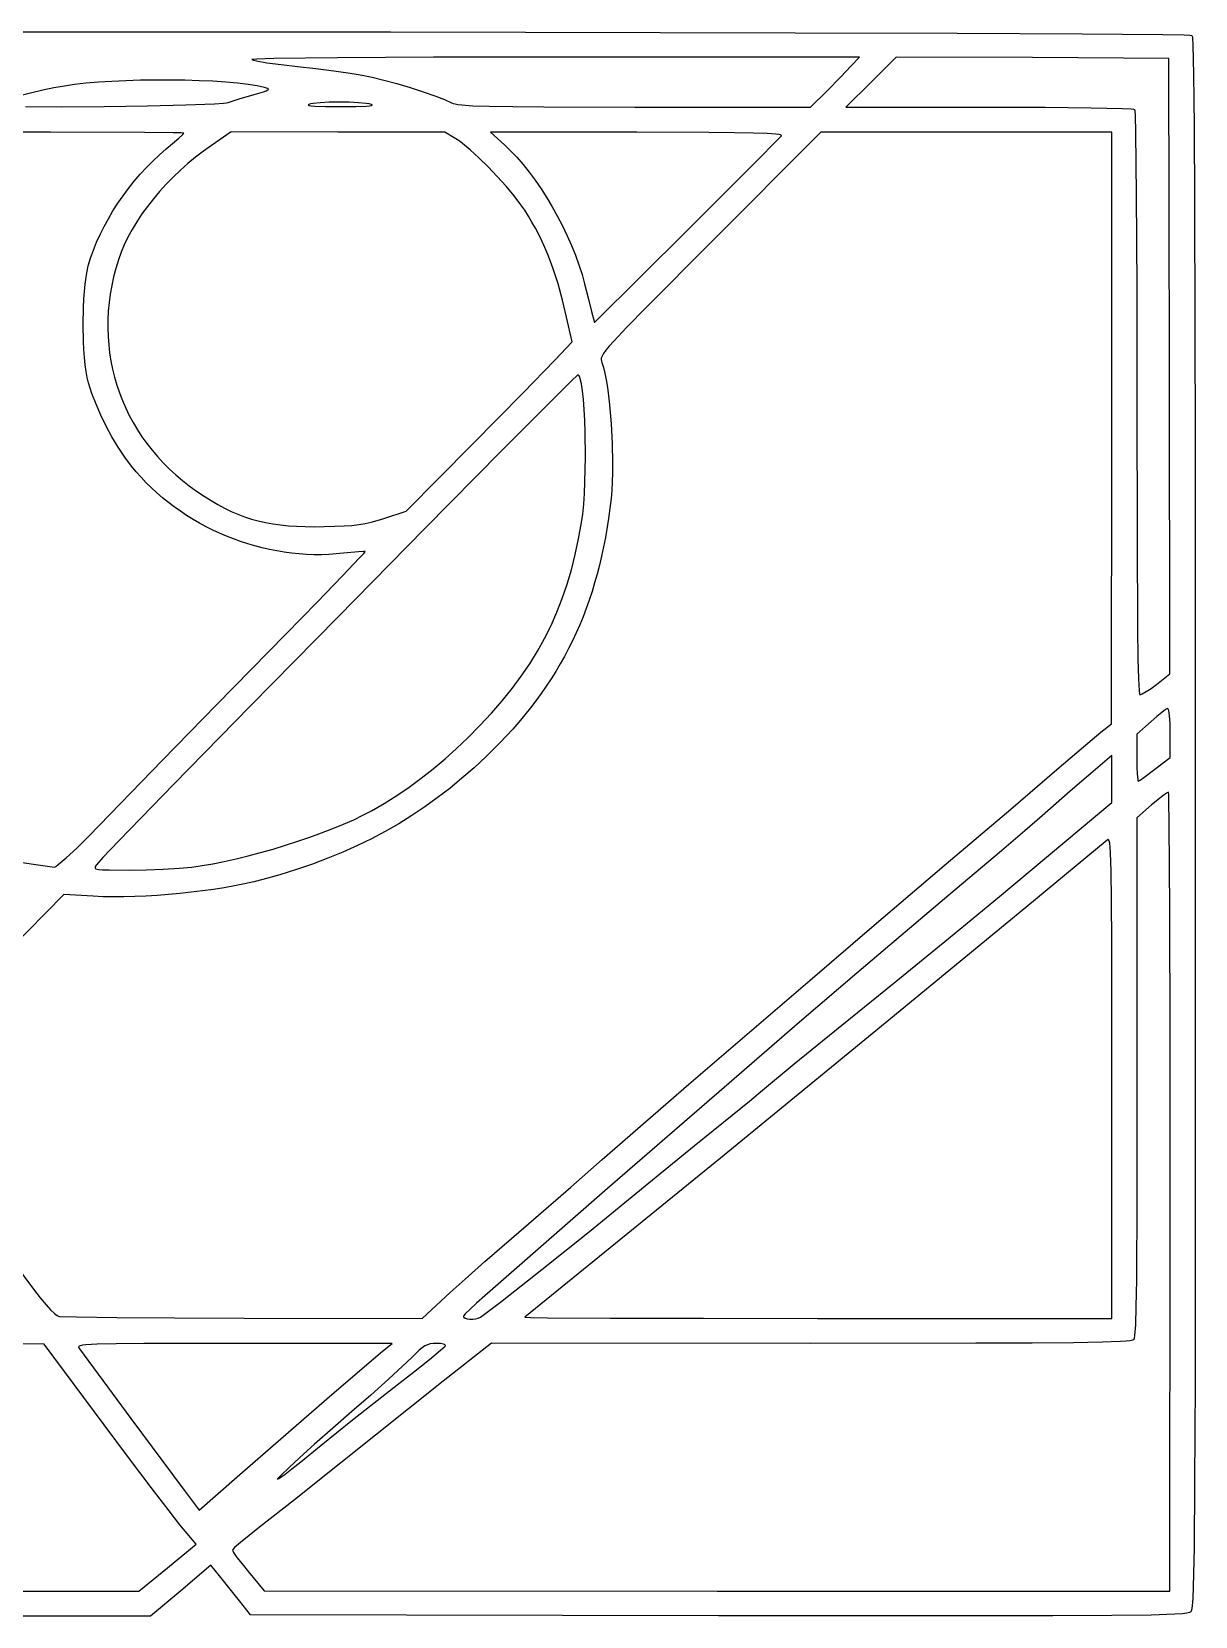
# Model space of a CAD drawing. Extents: x 0 to 2214, y -1363 to 396.
# Drawn here: x 1286 to 2214, y -1363 to -101 of the extents above; entities that cross this region are included whole.
import ezdxf

# ---------------------------------------------------------------- set-up
doc = ezdxf.new("R2010")
doc.units = 0

msp = doc.modelspace()

# ---------------------------------------------------------------- linework, layer by layer
at = {"layer": 'Layer 1'}
for p, q in [((1203.022815, -100.569508), (1572.478945, -100.787011)), ((1572.478945, -100.787011), (1894.985424, -101.352866)), ((1894.985424, -101.352866), (2023.9413, -101.764801)), ((2023.9413, -101.764801), (2123.530268, -102.261874)), ((2123.530268, -102.261874), (2187.875831, -102.843436)), ((2187.875831, -102.843436), (2204.995929, -103.165697)), ((2204.995929, -103.165697), (2209.471437, -103.334662)), ((2209.471437, -103.334662), (2211.10149, -103.508836)), ((2211.10149, -103.508836), (2211.284785, -104.113515)), ((2211.284785, -104.113515), (2211.460402, -105.577659)), ((2211.460402, -105.577659), (2211.789094, -111.231058)), ((2211.789094, -111.231058), (2212.359714, -134.465321)), ((1461.877003, -122.705737), (1461.73118, -122.809052)), ((1461.73118, -122.809052), (1463.067396, -123.28392)), ((1462.637967, -122.603844), (1461.877003, -122.705737)), ((1465.94943, -122.404809), (1462.637967, -122.603844)), ((1463.067396, -123.28392), (1465.641041, -123.862774)), ((1465.641041, -123.862774), (1473.876701, -125.249249)), ((1479.339242, -122.029162), (1465.94943, -122.404809)), ((1473.876701, -125.249249), (1485.190325, -126.802102)), ((1530.05643, -121.394851), (1479.339242, -122.029162)), ((1606.728493, -120.96851), (1530.05643, -121.394851)), ((1702.20118, -120.812532), (1606.728493, -120.96851)), ((1946.22118, -120.812532), (1702.20118, -120.812532)), ((1939.5661, -127.689452), (1946.22118, -120.812532)), ((1975.281756, -120.81158), (1955.316556, -140.77678)), ((2083.981756, -121.255252), (1975.281756, -120.81158)), ((2192.681756, -121.92076), (2083.981756, -121.255252)), ((2193.125428, -367.04976), (2192.681756, -121.92076)), ((1485.190325, -126.802102), (1498.33408, -128.354952)), ((1498.33408, -128.354952), (1512.739557, -130.022187)), ((1512.739557, -130.022187), (1527.228218, -131.876598)), ((1527.228218, -131.876598), (1540.13631, -133.689417)), ((1540.13631, -133.689417), (1549.80008, -135.231872)), ((1549.80008, -135.231872), (1557.691294, -136.821551)), ((1557.691294, -136.821551), (1567.134496, -139.131333)), ((1920.2664, -147.654652), (1931.247294, -136.424221)), ((1931.247294, -136.424221), (1939.5661, -127.689452)), ((2212.359714, -134.465321), (2212.82115, -175.559109)), ((1286.538613, -149.268646), (1278.022617, -151.398187)), ((1295.38476, -147.235291), (1286.538613, -149.268646)), ((1304.152913, -145.404707), (1295.38476, -147.235291)), ((1312.43493, -143.883482), (1304.152913, -145.404707)), ((1320.470261, -142.682231), (1312.43493, -143.883482)), ((1329.570128, -141.656455), (1320.470261, -142.682231)), ((1339.561657, -140.804856), (1329.570128, -141.656455)), ((1350.271974, -140.126133), (1339.561657, -140.804856)), ((1361.528204, -139.618986), (1350.271974, -140.126133)), ((1373.157473, -139.282116), (1361.528204, -139.618986)), ((1384.986906, -139.114222), (1373.157473, -139.282116)), ((1396.84363, -139.114006), (1384.986906, -139.114222)), ((1408.554769, -139.280166), (1396.84363, -139.114006)), ((1419.94745, -139.611404), (1408.554769, -139.280166)), ((1430.848797, -140.106419), (1419.94745, -139.611404)), ((1441.085936, -140.763912), (1430.848797, -140.106419)), ((1450.485994, -141.582582), (1441.085936, -140.763912)), ((1458.876095, -142.561131), (1450.485994, -141.582582)), ((1451.803291, -154.087934), (1463.727, -150.538562)), ((1466.083365, -143.698257), (1458.876095, -142.561131)), ((1463.727, -150.538562), (1471.186241, -148.361795)), ((1471.93493, -144.992662), (1466.083365, -143.698257)), ((1471.186241, -148.361795), (1473.382072, -147.574971)), ((1473.638563, -145.467531), (1471.93493, -144.992662)), ((1473.382072, -147.574971), (1474.652429, -146.933727)), ((1474.707885, -145.921601), (1473.638563, -145.467531)), ((1474.652429, -146.933727), (1475.070103, -146.396469)), ((1474.981931, -146.153836), (1474.707885, -145.921601)), ((1475.070103, -146.396469), (1474.981931, -146.153836)), ((1567.134496, -139.131333), (1577.49797, -141.966243)), ((1577.49797, -141.966243), (1588.150005, -145.131309)), ((1588.150005, -145.131309), (1598.458887, -148.431559)), ((1598.458887, -148.431559), (1607.792902, -151.672017)), ((1907.17848, -160.743052), (1920.26678, -147.654752)), ((1920.26678, -147.654752), (1920.2664, -147.654652)), ((1955.316556, -140.77678), (1935.351356, -160.74198)), ((1281.468006, -160.184948), (1310.366505, -160.310164)), ((1310.366505, -160.310164), (1344.157509, -160.105226)), ((1344.157509, -160.105226), (1378.57239, -159.619526)), ((1378.57239, -159.619526), (1409.342522, -158.902459)), ((1409.342522, -158.902459), (1432.199278, -158.003417)), ((1432.199278, -158.003417), (1439.326193, -157.50109)), ((1439.326193, -157.50109), (1441.580845, -157.239427)), ((1441.580845, -157.239427), (1442.87403, -156.971792)), ((1442.87403, -156.971792), (1442.8744, -156.971802)), ((1442.8744, -156.971802), (1451.803291, -154.087934)), ((1506.850391, -158.72737), (1506.774894, -158.919364)), ((1506.774894, -158.919364), (1507.449934, -159.269883)), ((1507.2073, -158.524652), (1506.850391, -158.72737)), ((1508.59892, -158.095711), (1507.2073, -158.524652)), ((1507.449934, -159.269883), (1509.196025, -159.573608)), ((1510.634926, -157.723961), (1508.59892, -158.095711)), ((1509.196025, -159.573608), (1511.976771, -159.827939)), ((1516.285246, -157.152039), (1510.634926, -157.723961)), ((1511.976771, -159.827939), (1520.496648, -160.178025)), ((1523.448556, -156.808886), (1516.285246, -157.152039)), ((1520.496648, -160.178025), (1532.7184, -160.299342)), ((1531.415155, -156.694502), (1523.448556, -156.808886)), ((1539.475341, -156.808886), (1531.415155, -156.694502)), ((1532.7184, -160.299342), (1544.673302, -160.178025)), ((1546.919412, -157.152039), (1539.475341, -156.808886)), ((1544.673302, -160.178025), (1552.988687, -159.82794)), ((1553.037666, -157.723961), (1546.919412, -157.152039)), ((1552.988687, -159.82794), (1555.658085, -159.573609)), ((1555.377829, -158.095711), (1553.037666, -157.723961)), ((1557.1204, -158.524652), (1555.377829, -158.095711)), ((1555.658085, -159.573609), (1557.26943, -159.269883)), ((1557.773332, -158.919365), (1557.1204, -158.524652)), ((1557.1204, -158.524652), (1557.1204, -158.524652)), ((1557.26943, -159.269883), (1557.662898, -159.100311)), ((1557.662898, -159.100311), (1557.773332, -158.919365)), ((1607.792902, -151.672017), (1615.520337, -154.657713)), ((1615.520337, -154.657713), (1621.00948, -157.193672)), ((1621.00948, -157.193672), (1622.178452, -157.706343)), ((1622.178452, -157.706343), (1623.851754, -158.165072)), ((1623.851754, -158.165072), (1626.148969, -158.573107)), ((1626.148969, -158.573107), (1629.189682, -158.933699)), ((1629.189682, -158.933699), (1637.979934, -159.525551)), ((1637.979934, -159.525551), (1651.179179, -159.966623)), ((1651.179179, -159.966623), (1669.744087, -160.282913)), ((1669.744087, -160.282913), (1694.631326, -160.500417)), ((1694.631326, -160.500417), (1767.19948, -160.743052)), ((1767.19948, -160.743052), (1907.17848, -160.743052)), ((1935.351356, -160.74198), (2049.375356, -160.74198)), ((2049.375356, -160.74198), (2094.207001, -160.76971)), ((2094.207001, -160.76971), (2130.844568, -161.130193)), ((2130.844568, -161.130193), (2155.752529, -161.740243)), ((2155.752529, -161.740243), (2162.703055, -162.112858)), ((2162.703055, -162.112858), (2164.609105, -162.311515)), ((2164.609105, -162.311515), (2165.395356, -162.51667)), ((2165.395356, -162.51667), (2165.598074, -163.872817)), ((2165.598074, -163.872817), (2165.790068, -167.459458)), ((2165.790068, -167.459458), (2166.140587, -180.929074)), ((2212.82115, -175.559109), (2213.1812, -236.859906)), ((1301.345144, -180.707342), (1195.751144, -180.485506)), ((1376.18668, -180.873719), (1301.345144, -180.707342)), ((1399.080798, -181.08169), (1376.18668, -180.873719)), ((1393.628444, -194.01755), (1403.777431, -185.282757)), ((1405.358489, -181.216872), (1399.080798, -181.08169)), ((1403.777431, -185.282757), (1406.73063, -182.506328)), ((1407.604144, -181.37285), (1405.358489, -181.216872)), ((1406.73063, -182.506328), (1407.458542, -181.706924)), ((1407.458542, -181.706924), (1407.604144, -181.37285)), ((1445.31604, -180.486194), (1429.78754, -191.134294)), ((1530.50104, -180.70803), (1445.31604, -180.486194)), ((1615.68604, -180.70803), (1530.50104, -180.70803)), ((1624.55948, -186.03209), (1615.68604, -180.70803)), ((1626.975151, -187.594915), (1624.55948, -186.03209)), ((1629.701151, -189.591878), (1626.975151, -187.594915)), ((1768.7554, -180.70797), (1652.0694, -180.70797)), ((1652.0694, -180.70797), (1663.1612, -190.69059)), ((1826.145134, -180.846618), (1768.7554, -180.70797)), ((1846.382058, -181.035525), (1826.145134, -180.846618)), ((1915.387616, -180.70715), (1826.875016, -269.21975)), ((1861.677058, -181.31802), (1846.382058, -181.035525)), ((1860.983487, -206.856752), (1883.888, -183.59169)), ((1872.552663, -181.7045), (1861.677058, -181.31802)), ((1879.531402, -182.205365), (1872.552663, -181.7045)), ((1881.722738, -182.50194), (1879.531402, -182.205365)), ((1883.135805, -182.831012), (1881.722738, -182.50194)), ((1883.83592, -183.193878), (1883.135805, -182.831012)), ((1883.939032, -183.388391), (1883.83592, -183.193878)), ((1883.888, -183.59169), (1883.8884, -183.59184)), ((1883.8884, -183.59184), (1883.939032, -183.388391)), ((2031.185616, -180.70715), (1915.387616, -180.70715)), ((2147.205616, -180.70715), (2031.185616, -180.70715)), ((2147.205616, -416.51915), (2147.205616, -180.70715)), ((2166.140587, -180.929074), (2166.698643, -230.287612)), ((1382.988985, -203.607615), (1388.241774, -198.685525)), ((1388.241774, -198.685525), (1393.628444, -194.01755)), ((1417.013326, -200.511194), (1410.87075, -205.580817)), ((1423.32553, -195.687237), (1417.013326, -200.511194)), ((1429.78754, -191.134294), (1423.32553, -195.687237)), ((1635.911263, -194.711442), (1629.701151, -189.591878)), ((1642.844068, -201.037233), (1635.911263, -194.711442)), ((1650.153817, -208.215702), (1642.844068, -201.037233)), ((1663.1612, -190.69059), (1668.119367, -195.414037)), ((1668.119367, -195.414037), (1673.076232, -200.65156)), ((1673.076232, -200.65156), (1678.0045, -206.355717)), ((1368.176882, -219.684104), (1372.942241, -214.128352)), ((1372.942241, -214.128352), (1377.884375, -208.762373)), ((1377.884375, -208.762373), (1382.988985, -203.607615)), ((1404.917624, -210.870761), (1399.173771, -216.355679)), ((1410.87075, -205.580817), (1404.917624, -210.870761)), ((1657.494762, -215.893302), (1650.153817, -208.215702)), ((1678.0045, -206.355717), (1682.876875, -212.479063)), ((1682.876875, -212.479063), (1687.666061, -218.974156)), ((1837.219302, -230.666007), (1860.983487, -206.856752)), ((1359.233682, -231.279144), (1363.602597, -225.408184)), ((1363.602597, -225.408184), (1368.176882, -219.684104)), ((1393.659012, -222.010223), (1388.39317, -227.809048)), ((1399.173771, -216.355679), (1393.659012, -222.010223)), ((1664.521153, -223.716482), (1657.494762, -215.893302)), ((1670.887242, -231.331694), (1664.521153, -223.716482)), ((1687.666061, -218.974156), (1692.344762, -225.793552)), ((1692.344762, -225.793552), (1696.885682, -232.889807)), ((1351.169159, -243.375917), (1355.084436, -237.275537)), ((1355.084436, -237.275537), (1359.233682, -231.279144)), ((1378.687521, -239.738152), (1374.287358, -245.817738)), ((1383.396065, -233.726806), (1378.687521, -239.738152)), ((1388.39317, -227.809048), (1383.396065, -233.726806)), ((1676.24728, -238.38539), (1670.887242, -231.331694)), ((1679.309927, -242.891641), (1676.24728, -238.38539)), ((1696.885682, -232.889807), (1701.261525, -240.215477)), ((1808.4638, -259.23779), (1837.219302, -230.666007)), ((2166.698643, -230.287612), (2167.048729, -304.26993)), ((2213.1812, -236.859906), (2213.628338, -429.472456)), ((1344.097697, -255.802848), (1347.502146, -249.558836)), ((1347.502146, -249.558836), (1351.169159, -243.375917)), ((1370.2154, -251.940218), (1366.491468, -258.080246)), ((1374.287358, -245.817738), (1370.2154, -251.940218)), ((1682.259815, -247.513577), (1679.309927, -242.891641)), ((1685.098568, -252.257698), (1682.259815, -247.513577)), ((1687.827811, -257.130501), (1685.098568, -252.257698)), ((1701.261525, -240.215477), (1705.444996, -247.72312)), ((1705.444996, -247.72312), (1709.408798, -255.365292)), ((1338.133684, -268.38836), (1340.970111, -262.086505)), ((1340.970111, -262.086505), (1344.097697, -255.802848)), ((1363.135384, -264.212473), (1360.16697, -270.311555)), ((1366.491468, -258.080246), (1363.135384, -264.212473)), ((1690.449169, -262.138487), (1687.827811, -257.130501)), ((1692.964267, -267.288153), (1690.449169, -262.138487)), ((1709.408798, -255.365292), (1713.125635, -263.094549)), ((1713.125635, -263.094549), (1716.568212, -270.863448)), ((1735.0361, -332.22179), (1808.4638, -259.23779)), ((1333.391502, -280.96088), (1335.602715, -274.686968)), ((1335.602715, -274.686968), (1338.133684, -268.38836)), ((1357.606048, -276.352144), (1355.47244, -282.308894)), ((1360.16697, -270.311555), (1357.606048, -276.352144)), ((1695.374729, -272.586001), (1692.964267, -267.288153)), ((1697.68218, -278.038527), (1695.374729, -272.586001)), ((1716.568212, -270.863448), (1719.709233, -278.624545)), ((1826.875016, -269.21975), (1776.303355, -319.961248)), ((1330.539532, -291.374069), (1331.514344, -287.18865)), ((1331.514344, -287.18865), (1333.391502, -280.96088)), ((1353.414474, -289.152727), (1351.648155, -295.995665)), ((1355.47244, -282.308894), (1353.414474, -289.152727)), ((1699.888245, -283.652233), (1697.68218, -278.038527)), ((1701.99455, -289.433616), (1699.888245, -283.652233)), ((1705.914374, -301.52541), (1701.99455, -289.433616)), ((1719.709233, -278.624545), (1722.521402, -286.330396)), ((1722.521402, -286.330396), (1724.977423, -293.933559)), ((1328.398239, -307.486637), (1328.981155, -301.61665)), ((1328.981155, -301.61665), (1329.695028, -296.214598)), ((1329.695028, -296.214598), (1330.539532, -291.374069)), ((1350.17137, -302.831615), (1348.982008, -309.654484)), ((1351.648155, -295.995665), (1350.17137, -302.831615)), ((1709.454651, -314.365904), (1705.914374, -301.52541)), ((1724.977423, -293.933559), (1727.05, -301.38659)), ((1727.05, -301.38659), (1730.072516, -313.559822)), ((1327.626579, -320.25607), (1327.946605, -313.730973)), ((1327.946605, -313.730973), (1328.398239, -307.486637)), ((1348.982008, -309.654484), (1348.077957, -316.45818)), ((1712.62838, -328.00709), (1709.454651, -314.365904)), ((1730.072516, -313.559822), (1732.5959, -323.57019)), ((2167.048729, -304.26993), (2167.170046, -396.55367)), ((1327.382645, -333.7742), (1327.626579, -320.25607)), ((1347.457104, -323.236609), (1347.117337, -329.98368)), ((1348.077957, -316.45818), (1347.457104, -323.236609)), ((1717.0651, -347.75049), (1712.62838, -328.00709)), ((1732.5959, -323.57019), (1735.0361, -332.22179)), ((1776.303355, -319.961248), (1760.685576, -335.935606)), ((1327.669039, -347.29233), (1327.382645, -333.7742)), ((1347.117337, -329.98368), (1347.056543, -336.6933)), ((1347.056543, -336.6933), (1347.272611, -343.359376)), ((1760.685576, -335.935606), (1750.230679, -347.056437)), ((1328.011921, -353.817427), (1327.669039, -347.29233)), ((1347.272611, -343.359376), (1347.763429, -349.975815)), ((1347.763429, -349.975815), (1348.526884, -356.536525)), ((1703.3113, -362.39169), (1717.0651, -347.75049)), ((1746.638728, -351.127423), (1743.976798, -354.381796)), ((1750.230679, -347.056437), (1746.638728, -351.127423)), ((1328.48836, -360.061762), (1328.011921, -353.817427)), ((1329.09868, -365.93175), (1328.48836, -360.061762)), ((1329.843207, -371.333802), (1329.09868, -365.93175)), ((1348.526884, -356.536525), (1349.560864, -363.035414)), ((1349.560864, -363.035414), (1350.863257, -369.466387)), ((1678.16065, -388.20784), (1703.3113, -362.39169)), ((1740.368807, -360.567809), (1740.224631, -361.8783)), ((1740.224631, -361.8783), (1740.409312, -363.033462)), ((1740.962071, -358.969733), (1740.368807, -360.567809)), ((1740.409312, -363.033462), (1740.802616, -364.16555)), ((1740.802616, -364.16555), (1742.054668, -367.989077)), ((1742.124657, -356.951814), (1740.962071, -358.969733)), ((1743.976798, -354.381796), (1742.124657, -356.951814)), ((1330.722265, -376.174331), (1329.843207, -371.333802)), ((1331.73618, -380.35975), (1330.722265, -376.174331)), ((1350.863257, -369.466387), (1352.43195, -375.823353)), ((1352.43195, -375.823353), (1354.264832, -382.10022)), ((1721.50178, -374.14903), (1716.563056, -378.770112)), ((1722.072922, -374.140637), (1721.50178, -374.14903)), ((1722.621195, -374.63828), (1722.072922, -374.140637)), ((1723.145827, -375.615069), (1722.621195, -374.63828)), ((1723.646048, -377.044116), (1723.145827, -375.615069)), ((1724.570165, -381.151417), (1723.646048, -377.044116)), ((1742.054668, -367.989077), (1743.228081, -372.656836)), ((1743.228081, -372.656836), (1744.317004, -378.071993)), ((1744.317004, -378.071993), (1745.31559, -384.137709)), ((2193.5691, -612.17876), (2193.125428, -367.04976)), ((1334.396043, -388.705483), (1331.73618, -380.35975)), ((1337.666822, -397.337166), (1334.396043, -388.705483)), ((1354.264832, -382.10022), (1356.35979, -388.290894)), ((1356.35979, -388.290894), (1358.714712, -394.389283)), ((1637.2042, -429.82979), (1678.16065, -388.20784)), ((1704.04735, -391.152429), (1660.604299, -434.807374)), ((1716.563056, -378.770112), (1704.04735, -391.152429)), ((1725.387372, -386.745064), (1724.570165, -381.151417)), ((1726.091495, -393.609937), (1725.387372, -386.745064)), ((1745.31559, -384.137709), (1746.217989, -390.75715)), ((1746.217989, -390.75715), (1747.018351, -397.833478)), ((1341.473127, -406.104021), (1337.666822, -397.337166)), ((1358.714712, -394.389283), (1361.327486, -400.389294)), ((1361.327486, -400.389294), (1364.196, -406.284834)), ((1726.67636, -401.530915), (1726.091495, -393.609937)), ((1727.135792, -410.292878), (1726.67636, -401.530915)), ((1747.018351, -397.833478), (1748.289572, -412.96945)), ((2167.170046, -396.55367), (2167.301761, -504.064279)), ((1345.739568, -414.855275), (1341.473127, -406.104021)), ((1350.390753, -423.44015), (1345.739568, -414.855275)), ((1364.196, -406.284834), (1367.318141, -412.069812)), ((1367.318141, -412.069812), (1370.691798, -417.738134)), ((1727.463618, -419.680705), (1727.135792, -410.292878)), ((1748.289572, -412.96945), (1749.082461, -428.770935)), ((2146.98378, -652.10915), (2147.205616, -416.51915)), ((1355.351294, -431.707872), (1350.390753, -423.44015)), ((1370.691798, -417.738134), (1374.314857, -423.283707)), ((1374.314857, -423.283707), (1378.185208, -428.700439)), ((1378.185208, -428.700439), (1382.300737, -433.982238)), ((1727.699752, -439.473473), (1727.463618, -419.680705)), ((1749.082461, -428.770935), (1749.350224, -444.463241)), ((1360.5458, -439.507664), (1355.351294, -431.707872)), ((1365.89888, -446.68875), (1360.5458, -439.507664)), ((1382.300737, -433.982238), (1386.659333, -439.12301)), ((1386.659333, -439.12301), (1391.258883, -444.116663)), ((1584.8509, -482.62679), (1637.2042, -429.82979)), ((1660.604299, -434.807374), (1599.811251, -496.327071)), ((1727.595712, -449.448174), (1727.699752, -439.473473)), ((2213.628338, -429.472456), (2213.76352, -731.082836)), ((1369.660867, -451.222107), (1365.89888, -446.68875)), ((1373.580659, -455.628164), (1369.660867, -451.222107)), ((1391.258883, -444.116663), (1396.097275, -448.957105)), ((1396.097275, -448.957105), (1401.172397, -453.638242)), ((1401.172397, -453.638242), (1406.482136, -458.153982)), ((1727.335369, -459.188258), (1727.595712, -449.448174)), ((1749.272561, -452.02636), (1749.04607, -459.271676)), ((1749.350224, -444.463241), (1749.272561, -452.02636)), ((1377.652286, -459.9044), (1373.580659, -455.628164)), ((1381.869777, -464.048298), (1377.652286, -459.9044)), ((1386.22716, -468.057339), (1381.869777, -464.048298)), ((1406.482136, -458.153982), (1412.024382, -462.498232)), ((1412.024382, -462.498232), (1417.79702, -466.664901)), ((1417.79702, -466.664901), (1423.79794, -470.647894)), ((1726.912549, -468.478606), (1727.335369, -459.188258)), ((1748.664901, -466.102352), (1748.123206, -472.42155)), ((1749.04607, -459.271676), (1748.664901, -466.102352)), ((1390.718465, -471.929005), (1386.22716, -468.057339)), ((1395.33772, -475.660778), (1390.718465, -471.929005)), ((1400.078955, -479.250139), (1395.33772, -475.660778)), ((1404.936199, -482.69457), (1400.078955, -479.250139)), ((1423.79794, -470.647894), (1429.30977, -474.112126)), ((1429.30977, -474.112126), (1434.721189, -477.273502)), ((1434.721189, -477.273502), (1440.066968, -480.141119)), ((1725.554778, -484.849612), (1726.321076, -477.104098)), ((1726.321076, -477.104098), (1726.912549, -468.478606)), ((1748.123206, -472.42155), (1746.09554, -488.315755)), ((1409.90348, -485.991552), (1404.936199, -482.69457)), ((1414.974827, -489.138568), (1409.90348, -485.991552)), ((1420.144271, -492.133098), (1414.974827, -489.138568)), ((1425.405839, -494.972624), (1420.144271, -492.133098)), ((1440.066968, -480.141119), (1445.381877, -482.724077)), ((1445.381877, -482.724077), (1450.700687, -485.031473)), ((1450.700687, -485.031473), (1456.058166, -487.072407)), ((1456.058166, -487.072407), (1461.489085, -488.855977)), ((1461.489085, -488.855977), (1467.028215, -490.391281)), ((1467.028215, -490.391281), (1472.710325, -491.687419)), ((1472.710325, -491.687419), (1478.570186, -492.753489)), ((1552.091042, -492.45799), (1556.906432, -491.396471)), ((1556.906432, -491.396471), (1561.815411, -490.054191)), ((1561.815411, -490.054191), (1567.10394, -488.394754)), ((1567.10394, -488.394754), (1567.104, -488.39453)), ((1567.104, -488.39453), (1584.8509, -482.62679)), ((1722.245654, -504.575838), (1724.60748, -491.50003)), ((1724.60748, -491.50003), (1725.554778, -484.849612)), ((1746.09554, -488.315755), (1743.579466, -503.65884)), ((1430.75356, -497.654628), (1425.405839, -494.972624)), ((1436.181464, -500.176592), (1430.75356, -497.654628)), ((1441.68358, -502.535996), (1436.181464, -500.176592)), ((1447.253936, -504.730324), (1441.68358, -502.535996)), ((1452.886562, -506.757055), (1447.253936, -504.730324)), ((1478.570186, -492.753489), (1484.642568, -493.598589)), ((1484.642568, -493.598589), (1490.96224, -494.231817)), ((1490.96224, -494.231817), (1497.563973, -494.662274)), ((1497.563973, -494.662274), (1504.482538, -494.899056)), ((1504.482538, -494.899056), (1511.752703, -494.951264)), ((1511.752703, -494.951264), (1519.40924, -494.827994)), ((1519.40924, -494.827994), (1528.046121, -494.624356)), ((1528.046121, -494.624356), (1535.346779, -494.321931)), ((1599.811251, -496.327071), (1530.306825, -566.924725)), ((1535.346779, -494.321931), (1541.597177, -493.884325)), ((1541.597177, -493.884325), (1547.083277, -493.275143)), ((1547.083277, -493.275143), (1552.091042, -492.45799)), ((1719.553349, -517.129781), (1722.245654, -504.575838)), ((1743.579466, -503.65884), (1742.133503, -511.133461)), ((2167.301761, -504.064279), (2167.724637, -575.991045)), ((1458.575487, -508.613673), (1452.886562, -506.757055)), ((1464.314739, -510.297658), (1458.575487, -508.613673)), ((1470.098348, -511.806492), (1464.314739, -510.297658)), ((1475.920343, -513.137657), (1470.098348, -511.806492)), ((1481.774752, -514.288634), (1475.920343, -513.137657)), ((1487.655605, -515.256905), (1481.774752, -514.288634)), ((1493.556931, -516.039952), (1487.655605, -515.256905)), ((1499.472758, -516.635256), (1493.556931, -516.039952)), ((1505.397116, -517.040299), (1499.472758, -516.635256)), ((1511.324033, -517.252562), (1505.397116, -517.040299)), ((1517.247539, -517.269527), (1511.324033, -517.252562)), ((1523.161663, -517.088675), (1517.247539, -517.269527)), ((1529.060434, -516.707489), (1523.161663, -517.088675)), ((1534.93788, -516.12345), (1529.060434, -516.707489)), ((1546.917018, -514.875619), (1534.93788, -516.12345)), ((1550.72289, -514.657249), (1546.917018, -514.875619)), ((1547.509694, -520.092269), (1551.098515, -516.203623)), ((1551.80694, -514.676746), (1550.72289, -514.657249)), ((1551.098515, -516.203623), (1552.24108, -514.79243)), ((1552.24108, -514.79243), (1551.80694, -514.676746)), ((1716.506844, -529.206702), (1719.553349, -517.129781)), ((1742.133503, -511.133461), (1740.559711, -518.482)), ((1534.022743, -534.230867), (1547.509694, -520.092269)), ((1713.082416, -540.851444), (1716.506844, -529.206702)), ((1738.85618, -525.708357), (1737.021002, -532.816431)), ((1740.559711, -518.482), (1738.85618, -525.708357)), ((1513.839135, -555.066122), (1534.022743, -534.230867)), ((1709.256344, -552.108849), (1713.082416, -540.851444)), ((1735.052267, -539.810121), (1732.948067, -546.693327)), ((1737.021002, -532.816431), (1735.052267, -539.810121)), ((1489.01778, -580.45593), (1513.839135, -555.066122)), ((1705.004905, -563.023759), (1709.256344, -552.108849)), ((1730.706492, -553.469947), (1728.325633, -560.143882)), ((1732.948067, -546.693327), (1730.706492, -553.469947)), ((1530.306825, -566.924725), (1460.729644, -637.813542)), ((1700.304379, -573.641018), (1705.004905, -563.023759)), ((1725.80358, -566.71903), (1723.138426, -573.199292)), ((1728.325633, -560.143882), (1725.80358, -566.71903)), ((1433.808417, -636.774792), (1489.01778, -580.45593)), ((1695.131043, -584.005467), (1700.304379, -573.641018)), ((1720.328261, -579.588565), (1717.371175, -585.89075)), ((1723.138426, -573.199292), (1720.328261, -579.588565)), ((2167.724637, -575.991045), (2168.058258, -599.838816)), ((1689.461175, -594.16195), (1695.131043, -584.005467)), ((1714.265259, -592.109746), (1711.008606, -598.249452)), ((1717.371175, -585.89075), (1714.265259, -592.109746)), ((1676.536957, -614.030385), (1683.271053, -604.155308)), ((1683.271053, -604.155308), (1689.461175, -594.16195)), ((1707.599304, -604.313768), (1704.035446, -610.306593)), ((1711.008606, -598.249452), (1707.599304, -604.313768)), ((2168.058258, -599.838816), (2168.480267, -616.264623)), ((1669.235163, -623.832022), (1676.536957, -614.030385)), ((1700.315122, -616.231826), (1696.436423, -622.093367)), ((1704.035446, -610.306593), (1700.315122, -616.231826)), ((2168.480267, -616.264623), (2168.995863, -625.759797)), ((2182.921, -620.60853), (2193.5691, -612.17876)), ((1661.34195, -633.605063), (1669.235163, -623.832022)), ((1692.397439, -627.895115), (1688.196263, -633.640969)), ((1696.436423, -622.093367), (1692.397439, -627.895115)), ((2168.995863, -625.759797), (2169.290381, -628.061938)), ((2169.290381, -628.061938), (2169.447105, -628.628516)), ((2169.447105, -628.628516), (2169.610246, -628.81567)), ((2169.610246, -628.81567), (2170.318649, -628.64496)), ((2170.318649, -628.64496), (2171.4092, -628.157095)), ((2171.4092, -628.157095), (2174.518375, -626.375475)), ((2174.518375, -626.375475), (2178.501035, -623.76197)), ((2178.501035, -623.76197), (2182.920446, -620.60774)), ((2182.920446, -620.60774), (2182.921, -620.60853)), ((1390.74448, -680.94793), (1433.808417, -636.774792)), ((1460.729644, -637.813542), (1399.718328, -700.206728)), ((1643.686381, -653.244724), (1652.833597, -643.394349)), ((1652.833597, -643.394349), (1661.34195, -633.605063)), ((1683.830984, -639.334829), (1679.299694, -644.980593)), ((1688.196263, -633.640969), (1683.830984, -639.334829)), ((2187.052711, -642.930802), (2183.028456, -646.178633)), ((2190.120291, -640.722835), (2187.052711, -642.930802)), ((2191.158848, -640.119284), (2190.120291, -640.722835)), ((2191.79446, -639.90828), (2191.158848, -640.119284)), ((2192.198703, -640.301259), (2191.79446, -639.90828)), ((2192.57435, -641.429936), (2192.198703, -640.301259)), ((2193.208661, -645.59283), (2192.57435, -641.429936)), ((1633.87658, -663.20103), (1643.686381, -653.244724)), ((1669.731444, -656.143435), (1659.476239, -667.160689)), ((1674.600484, -650.582162), (1669.731444, -656.143435)), ((1679.299694, -644.980593), (1674.600484, -650.582162)), ((2138.33218, -658.76423), (2146.98378, -652.10915)), ((2178.48426, -650.11278), (2167.17066, -660.31728)), ((2183.028456, -646.178633), (2178.48426, -650.11278)), ((2193.635002, -651.793849), (2193.208661, -645.59283)), ((2193.79098, -659.42988), (2193.635002, -651.793849)), ((1624.946354, -671.767257), (1633.87658, -663.20103)), ((1659.476239, -667.160689), (1648.518806, -678.06355)), ((2124.578293, -670.299667), (2138.33218, -658.76423)), ((2167.17066, -660.31728), (2167.17066, -678.95148)), ((2193.79098, -678.72958), (2193.79098, -659.42988)), ((1331.95798, -741.50913), (1390.74448, -680.94793)), ((1606.451613, -687.84949), (1615.800366, -679.987744)), ((1615.800366, -679.987744), (1624.946354, -671.767257)), ((1648.518806, -678.06355), (1638.960694, -686.949016)), ((2103.50388, -688.49023), (2124.578293, -670.299667)), ((2147.20438, -677.17628), (2132.34138, -690.04278)), ((2147.20438, -695.81048), (2147.20438, -677.17628)), ((2167.17066, -678.95148), (2167.250382, -686.168097)), ((2181.58998, -688.26853), (2193.79098, -678.72958)), ((1596.913093, -695.339492), (1606.451613, -687.84949)), ((1638.960694, -686.949016), (1629.318744, -695.39709)), ((2066.762305, -719.935467), (2103.50388, -688.49023)), ((2132.34138, -690.04278), (2114.123104, -705.765386)), ((2167.250382, -686.168097), (2167.475684, -692.095267)), ((2167.475684, -692.095267), (2167.825769, -696.109094)), ((2172.688835, -694.840461), (2181.59004, -688.26857)), ((2181.59004, -688.26857), (2181.58998, -688.26853)), ((1399.718328, -700.206728), (1355.9115, -745.317489)), ((1577.318738, -709.15226), (1587.197802, -702.44475)), ((1587.197802, -702.44475), (1596.913093, -695.339492)), ((1619.56631, -703.422722), (1609.676747, -711.040859)), ((1629.318744, -695.39709), (1619.56631, -703.422722)), ((2114.123104, -705.765386), (2091.74538, -725.31468)), ((2147.20438, -714.66658), (2147.20438, -695.81048)), ((2167.825769, -696.109094), (2168.041106, -697.203536)), ((2168.041106, -697.203536), (2168.27984, -697.58568)), ((2168.27984, -697.58568), (2169.704444, -696.847383)), ((2169.704444, -696.847383), (2172.688835, -694.840461)), ((2191.901724, -706.669504), (2190.912127, -707.273055)), ((2192.46498, -706.4585), (2191.901724, -706.669504)), ((2192.626158, -708.110625), (2192.46498, -706.4585)), ((1557.12128, -721.32203), (1567.288898, -715.44902)), ((1567.288898, -715.44902), (1577.318738, -709.15226)), ((1599.623408, -718.26645), (1589.379648, -725.114443)), ((1609.676747, -711.040859), (1599.623408, -718.26645)), ((2096.84758, -756.81538), (2147.20438, -714.66658)), ((2178.93298, -716.663), (2167.17568, -726.8675)), ((2187.861881, -709.481022), (2178.93298, -716.663)), ((2190.912127, -707.273055), (2187.861881, -709.481022)), ((2192.776938, -712.958033), (2192.626158, -708.110625)), ((2193.047302, -731.584891), (2192.776938, -712.958033)), ((1526.435186, -735.467577), (1534.988474, -731.939805)), ((1534.988474, -731.939805), (1543.01176, -728.388309)), ((1543.01176, -728.388309), (1550.418283, -724.840061)), ((1550.418283, -724.840061), (1557.12128, -721.32203)), ((1578.918821, -731.599785), (1568.214281, -737.737425)), ((1589.379648, -725.114443), (1578.918821, -731.599785)), ((2015.21318, -763.69263), (2066.762305, -719.935467)), ((2091.74538, -725.31468), (2078.012332, -737.283416)), ((2167.17568, -726.8675), (2167.17568, -933.1745)), ((2193.463246, -799.990125), (2193.047302, -731.584891)), ((2213.76352, -731.082836), (2213.676865, -1067.49032)), ((1322.295331, -751.065347), (1331.959084, -741.509066)), ((1331.959084, -741.509066), (1331.95798, -741.50913)), ((1498.462945, -745.63884), (1508.085659, -742.344066)), ((1508.085659, -742.344066), (1517.43866, -738.944654)), ((1517.43866, -738.944654), (1526.435186, -735.467577)), ((1557.239383, -743.542311), (1545.96748, -749.029392)), ((1568.214281, -737.737425), (1557.239383, -743.542311)), ((2078.012332, -737.283416), (2059.412768, -753.182817)), ((2143.43407, -744.61523), (2118.864862, -765.18445)), ((2144.061341, -744.215263), (2143.43407, -744.61523)), ((2144.347153, -744.196443), (2144.061341, -744.215263)), ((2144.615173, -744.337826), (2144.347153, -744.196443)), ((2145.100114, -745.219485), (2144.615173, -744.337826)), ((1313.879418, -758.895466), (1322.295331, -751.065347)), ((1355.9115, -745.317489), (1343.159337, -758.646086)), ((1449.340374, -759.599172), (1459.010212, -757.232148)), ((1459.010212, -757.232148), (1468.844151, -754.625631)), ((1468.844151, -754.625631), (1478.755428, -751.806594)), ((1478.755428, -751.806594), (1488.65728, -748.802006)), ((1488.65728, -748.802006), (1498.462945, -745.63884)), ((1534.371927, -754.213615), (1522.426078, -759.109928)), ((1545.96748, -749.029392), (1534.371927, -754.213615)), ((2059.412768, -753.182817), (2017.43028, -788.53798)), ((2057.624047, -789.508661), (2096.84758, -756.81538)), ((2145.520714, -747.096808), (2145.100114, -745.219485)), ((2145.881522, -750.206364), (2145.520714, -747.096808)), ((2146.187088, -754.78472), (2145.881522, -750.206364)), ((2146.65069, -769.294105), (2146.187088, -754.78472)), ((1273.172504, -761.696146), (1295.356104, -765.023686)), ((1295.356104, -765.023686), (1304.451384, -766.132866)), ((1304.451384, -766.132866), (1305.596959, -765.629836)), ((1305.596959, -765.629836), (1307.626413, -764.188335)), ((1307.626413, -764.188335), (1313.879418, -758.895466)), ((1336.900286, -766.230772), (1336.897524, -766.702173)), ((1336.897524, -766.702173), (1337.124829, -767.105984)), ((1337.098997, -765.68658), (1336.900286, -766.230772)), ((1337.94778, -764.35903), (1337.098997, -765.68658)), ((1337.124829, -767.105984), (1337.616323, -767.447403)), ((1337.616323, -767.447403), (1339.528358, -767.963864)), ((1343.159337, -758.646086), (1337.94778, -764.35903)), ((1339.528358, -767.963864), (1342.906588, -768.293151)), ((1342.906588, -768.293151), (1348.023978, -768.476858)), ((1348.023978, -768.476858), (1364.56808, -768.57391)), ((1364.56808, -768.57391), (1377.600938, -768.379803)), ((1377.600938, -768.379803), (1391.299317, -767.852942)), ((1391.299317, -767.852942), (1403.999428, -767.076515)), ((1403.999428, -767.076515), (1414.03748, -766.13371)), ((1414.03728, -766.13293), (1422.183089, -764.993584)), ((1414.03748, -766.13371), (1414.03728, -766.13293)), ((1422.183089, -764.993584), (1430.84005, -763.506861)), ((1430.84005, -763.506861), (1439.921399, -761.699734)), ((1439.921399, -761.699734), (1449.340374, -759.599172)), ((1497.376909, -768.098619), (1484.220297, -772.220893)), ((1510.103287, -763.73328), (1497.376909, -768.098619)), ((1522.426078, -759.109928), (1510.103287, -763.73328)), ((1957.729755, -812.524267), (2015.21318, -763.69263)), ((2118.864862, -765.18445), (2078.817408, -798.320302)), ((2146.947916, -792.517505), (2146.65069, -769.294105)), ((1439.761225, -782.624546), (1431.223628, -783.974084)), ((1448.024558, -781.158025), (1439.761225, -782.624546)), ((1455.957411, -779.580369), (1448.024558, -781.158025)), ((1463.503566, -777.897428), (1455.957411, -779.580369)), ((1470.606806, -776.11505), (1463.503566, -777.897428)), ((1484.220297, -772.220893), (1470.606806, -776.11505)), ((1311.994006, -788.09423), (1268.736006, -832.01773)), ((1335.286806, -789.42525), (1311.994006, -788.09423)), ((1343.130964, -789.74857), (1335.286806, -789.42525)), ((1351.319248, -789.890567), (1343.130964, -789.74857)), ((1359.795441, -789.857089), (1351.319248, -789.890567)), ((1368.503325, -789.653986), (1359.795441, -789.857089)), ((1377.386683, -789.287107), (1368.503325, -789.653986)), ((1386.389298, -788.762302), (1377.386683, -789.287107)), ((1404.527431, -787.262305), (1386.389298, -788.762302)), ((1422.467986, -785.200789), (1404.527431, -787.262305)), ((1431.223628, -783.974084), (1422.467986, -785.200789)), ((2017.43028, -788.53798), (1982.435633, -817.955502)), ((2016.986493, -823.03373), (2057.624047, -789.508661)), ((2147.115159, -826.347464), (2146.947916, -792.517505)), ((2078.817408, -798.320302), (1966.57537, -890.583155)), ((2193.712811, -901.213297), (2193.463246, -799.990125)), ((1906.73518, -856.19823), (1957.729755, -812.524267)), ((1982.435633, -817.955502), (1943.94713, -850.679755)), ((1973.686982, -858.388874), (2016.986493, -823.03373)), ((2147.20528, -933.39723), (2147.115159, -826.347464)), ((1810.23648, -939.16493), (1906.73518, -856.19823)), ((1943.94713, -850.679755), (1898.387702, -889.767871)), ((1926.47758, -896.57238), (1973.686982, -858.388874)), ((1966.57537, -890.583155), (1835.283183, -997.986296)), ((1898.387702, -889.767871), (1842.18028, -938.27698)), ((1894.061755, -922.943151), (1926.47758, -896.57238)), ((2193.796, -1024.7935), (2193.712811, -901.213297)), ((1868.80018, -943.82348), (1894.061755, -922.943151)), ((2147.20537, -933.397074), (2147.20528, -933.39723)), ((2147.20537, -1125.729074), (2147.20537, -933.397074)), ((2167.17568, -933.1745), (2167.168748, -1031.000578)), ((1741.02368, -999.06063), (1810.23648, -939.16493)), ((1842.18028, -938.27698), (1745.348905, -1022.158842)), ((1858.373924, -952.565207), (1868.80018, -943.82348)), ((1844.620105, -963.844192), (1858.373924, -952.565207)), ((1814.45038, -988.19068), (1844.620105, -963.844192)), ((1783.975655, -1012.814437), (1814.45038, -988.19068)), ((1835.283183, -997.986296), (1713.51607, -1097.11223)), ((1715.956243, -1021.105555), (1741.02368, -999.06063)), ((1682.23718, -1050.30473), (1715.956243, -1021.105555)), ((1745.348905, -1022.158842), (1696.43428, -1064.94498)), ((1758.99138, -1033.44518), (1783.975655, -1012.814437)), ((1747.258371, -1043.26488), (1758.99138, -1033.44518)), ((2167.168748, -1031.000578), (2166.787466, -1095.197875)), ((2193.35148, -1343.1272), (2193.795152, -1024.7922)), ((2193.795152, -1024.7922), (2193.796, -1024.7935)), ((1730.84598, -1056.599305), (1747.258371, -1043.26488)), ((1647.575317, -1080.529917), (1682.23718, -1050.30473)), ((1692.88428, -1086.90768), (1730.84598, -1056.599305)), ((1696.43428, -1064.94498), (1647.63038, -1107.75928)), ((2213.676865, -1067.49032), (2213.517854, -1177.703846)), ((1273.172446, -1082.9139), (1287.733891, -1102.369595)), ((1631.82496, -1094.41546), (1647.575317, -1080.529917)), ((1619.90128, -1105.09823), (1631.82496, -1094.41546)), ((1659.914525, -1112.695091), (1692.88488, -1086.906624)), ((1713.51607, -1097.11223), (1679.35337, -1124.84173)), ((1692.88488, -1086.906624), (1692.88428, -1086.90768)), ((2166.787466, -1095.197875), (2166.443447, -1116.238963)), ((1287.733891, -1102.369595), (1293.274155, -1109.441919)), ((1293.274155, -1109.441919), (1297.823959, -1114.941462)), ((1597.496246, -1125.728256), (1619.901646, -1105.097556)), ((1619.901646, -1105.097556), (1619.90128, -1105.09823)), ((1647.63038, -1107.75928), (1641.030755, -1113.533952)), ((1297.823959, -1114.941462), (1301.510685, -1119.016405)), ((1301.510685, -1119.016405), (1304.461719, -1121.814923)), ((1304.461719, -1121.814923), (1306.804445, -1123.485196)), ((1306.804445, -1123.485196), (1307.7875, -1123.943545)), ((1630.900799, -1123.330247), (1630.54898, -1123.95328)), ((1631.90773, -1122.171683), (1630.900799, -1123.330247)), ((1635.595764, -1118.51833), (1631.90773, -1122.171683)), ((1641.030755, -1113.533952), (1635.595764, -1118.51833)), ((1644.08098, -1124.840624), (1659.914525, -1112.695091)), ((2166.443447, -1116.238963), (2165.990242, -1130.736734)), ((1307.7875, -1123.943545), (1308.666246, -1124.1754)), ((1308.666246, -1124.1754), (1322.007591, -1124.53935)), ((1322.007591, -1124.53935), (1354.170309, -1124.924097)), ((1354.170309, -1124.924097), (1400.350244, -1125.267251)), ((1400.350244, -1125.267251), (1455.743246, -1125.50642)), ((1455.743246, -1125.50642), (1597.496246, -1125.728256)), ((1630.54898, -1123.95328), (1630.583967, -1124.428743)), ((1630.583967, -1124.428743), (1630.839273, -1124.855788)), ((1630.839273, -1124.855788), (1631.914658, -1125.558124)), ((1631.914658, -1125.558124), (1633.582761, -1126.04729)), ((1633.582761, -1126.04729), (1635.651209, -1126.310287)), ((1635.651209, -1126.310287), (1637.927628, -1126.334117)), ((1637.927628, -1126.334117), (1640.219646, -1126.105782)), ((1640.219646, -1126.105782), (1642.334887, -1125.612284)), ((1642.334887, -1125.612284), (1644.08098, -1124.840624)), ((1679.35337, -1124.84173), (1683.967308, -1125.00724)), ((1683.967308, -1125.00724), (1697.505821, -1125.167552)), ((1697.505821, -1125.167552), (1747.540243, -1125.451779)), ((1747.540243, -1125.451779), (1821.823979, -1125.652818)), ((1821.823979, -1125.652818), (1912.72437, -1125.729074)), ((1912.72437, -1125.729074), (2147.20537, -1125.729074)), ((2165.990242, -1130.736734), (2165.422653, -1139.312482)), ((1296.4695, -1146.1374), (1128.7615, -1145.915564)), ((1344.1642, -1210.4698), (1296.4695, -1146.1374)), ((1324.135073, -1147.954834), (1323.816798, -1148.51771)), ((1323.816798, -1148.51771), (1323.965811, -1149.167024)), ((1325.089288, -1147.472223), (1324.135073, -1147.954834)), ((1326.848095, -1147.0637), (1325.089288, -1147.472223)), ((1329.580146, -1146.723093), (1326.848095, -1147.0637)), ((1338.638585, -1146.22093), (1329.580146, -1146.723093)), ((1353.613821, -1145.916339), (1338.638585, -1146.22093)), ((1375.855069, -1145.759928), (1353.613821, -1145.916339)), ((1447.53246, -1145.69407), (1375.855069, -1145.759928)), ((1573.75746, -1145.69407), (1447.53246, -1145.69407)), ((1565.9932, -1151.90548), (1573.75746, -1145.69407)), ((1599.795421, -1147.690639), (1597.626881, -1149.138634)), ((1601.870375, -1146.700178), (1599.795421, -1147.690639)), ((1603.979123, -1146.089265), (1601.870375, -1146.700178)), ((1606.249048, -1145.779908), (1603.979123, -1146.089265)), ((1608.80753, -1145.69412), (1606.249048, -1145.779908)), ((1612.193996, -1145.853564), (1608.80753, -1145.69412)), ((1614.602995, -1146.304167), (1612.193996, -1145.853564)), ((1612.30838, -1151.136044), (1615.90628, -1147.91248)), ((1652.73748, -1145.471364), (1614.35988, -1175.862864)), ((1615.395452, -1146.625656), (1614.602995, -1146.304167)), ((1615.88895, -1147.004337), (1615.395452, -1146.625656)), ((1616.065292, -1147.435012), (1615.88895, -1147.004337)), ((1615.90628, -1147.91248), (1616.065292, -1147.435012)), ((1907.40548, -1145.6932), (1652.73748, -1145.471364)), ((2038.923178, -1145.582282), (1907.40548, -1145.6932)), ((2083.6808, -1145.41244), (2038.923178, -1145.582282)), ((2116.680232, -1145.138611), (2083.6808, -1145.41244)), ((2139.603446, -1144.74), (2116.680232, -1145.138611)), ((2154.132411, -1144.19581), (2139.603446, -1144.74)), ((2158.774666, -1143.862623), (2154.132411, -1144.19581)), ((2161.949099, -1143.485242), (2158.774666, -1143.862623)), ((2163.865954, -1143.061067), (2161.949099, -1143.485242)), ((2164.73548, -1142.5875), (2163.865954, -1143.061067)), ((2165.094339, -1141.573752), (2164.73548, -1142.5875)), ((2165.422653, -1139.312482), (2165.094339, -1141.573752)), ((1323.965811, -1149.167024), (1324.41346, -1149.90895)), ((1324.41346, -1149.90895), (1365.453098, -1205.50665)), ((1549.799175, -1165.548455), (1565.9932, -1151.90548)), ((1589.28593, -1157.00772), (1582.051991, -1163.888098)), ((1592.499517, -1153.719186), (1589.28593, -1157.00772)), ((1590.637768, -1168.564035), (1603.428005, -1158.394243)), ((1595.237374, -1151.122154), (1592.499517, -1153.719186)), ((1597.626881, -1149.138634), (1595.237374, -1151.122154)), ((1603.428005, -1158.394243), (1612.30838, -1151.136044)), ((1521.626, -1189.83948), (1549.799175, -1165.548455)), ((1582.051991, -1163.888098), (1570.679426, -1174.283186)), ((1575.31028, -1180.52238), (1590.637768, -1168.564035)), ((1614.35988, -1175.862864), (1532.72428, -1240.860764)), ((1542.090355, -1206.588117), (1575.31028, -1180.52238)), ((1570.679426, -1174.283186), (1556.686438, -1186.799592)), ((2213.517854, -1177.703846), (2213.236659, -1256.279711)), ((1452.41276, -1250.17915), (1521.62556, -1189.83975)), ((1521.62556, -1189.83975), (1521.626, -1189.83948)), ((1556.686438, -1186.799592), (1541.59123, -1200.04392)), ((1363.66846, -1236.608306), (1344.1642, -1210.4698)), ((1365.453098, -1205.50665), (1407.82376, -1262.60195)), ((1517.18928, -1226.66428), (1542.090355, -1206.588117)), ((1541.59123, -1200.04392), (1526.305335, -1213.277814)), ((1526.305335, -1213.277814), (1511.809743, -1226.05417)), ((1381.571317, -1260.355149), (1363.66846, -1236.608306)), ((1499.726619, -1236.917201), (1491.67813, -1244.41112)), ((1511.809743, -1226.05417), (1499.726619, -1236.917201)), ((1500.93979, -1239.946686), (1517.18929, -1226.66428)), ((1517.18929, -1226.66428), (1517.18928, -1226.66428)), ((1483.473657, -1253.177103), (1488.35059, -1249.73518)), ((1491.67813, -1244.41112), (1484.950261, -1250.827032)), ((1488.35059, -1249.73518), (1493.730115, -1245.662415)), ((1493.730115, -1245.662415), (1500.93979, -1239.946686)), ((1532.72428, -1240.860764), (1495.760855, -1270.226289)), ((1395.855467, -1279.069092), (1381.571317, -1260.355149)), ((1419.80286, -1278.57415), (1452.41276, -1250.17915)), ((1482.277825, -1253.64504), (1482.221444, -1253.823927)), ((1482.221444, -1253.823927), (1482.403905, -1253.802317)), ((1484.950261, -1250.827032), (1482.277825, -1253.64504)), ((1482.403905, -1253.802317), (1483.473657, -1253.177103)), ((2213.236659, -1256.279711), (2212.799486, -1308.484779)), ((1407.82376, -1262.60195), (1419.80286, -1278.57415)), ((1495.760855, -1270.226289), (1467.94818, -1292.104864)), ((1404.5036, -1290.1089), (1395.855467, -1279.069092)), ((1417.3701, -1305.6374), (1404.5036, -1290.1089)), ((1459.625866, -1298.659426), (1452.780142, -1304.278119)), ((1467.94818, -1292.104864), (1459.625866, -1298.659426)), ((1394.521, -1324.4935), (1417.3701, -1305.6374)), ((1446.872453, -1309.632104), (1446.43008, -1310.295464)), ((1446.43008, -1310.295464), (1446.618554, -1311.002566)), ((1446.618554, -1311.002566), (1447.313959, -1312.250393)), ((1448.138913, -1308.357835), (1446.872453, -1309.632104)), ((1447.313959, -1312.250393), (1450.007191, -1316.118657)), ((1452.780142, -1304.278119), (1448.138913, -1308.357835)), ((2212.799486, -1308.484779), (2212.172538, -1339.585914)), ((1371.89297, -1343.127728), (1394.52027, -1324.493528)), ((1394.52027, -1324.493528), (1394.521, -1324.4935)), ((1429.12958, -1322.275428), (1405.17128, -1342.684328)), ((1436.0065, -1330.927028), (1429.12958, -1322.275428)), ((1450.007191, -1316.118657), (1454.073044, -1321.401124)), ((1454.073044, -1321.401124), (1459.07478, -1327.598664)), ((1451.9787, -1350.670428), (1436.0065, -1330.927028)), ((1459.07478, -1327.598664), (1471.71948, -1342.905364)), ((1182.88897, -1343.127728), (1371.89297, -1343.127728)), ((1405.17128, -1342.684328), (1380.99118, -1363.093228)), ((1460.85214, -1361.984028), (1451.9787, -1350.670428)), ((1471.71948, -1342.905364), (1832.64648, -1343.1272)), ((1832.64648, -1343.1272), (2193.35148, -1343.1272)), ((2211.777338, -1348.868401), (2211.322021, -1354.849979)), ((2212.172538, -1339.585914), (2211.777338, -1348.868401)), ((1380.99118, -1363.093228), (790.68518, -1363.093228)), ((1833.75814, -1362.649536), (1460.85214, -1361.984028)), ((2034.301532, -1362.819383), (1833.75814, -1362.649536)), ((2100.134453, -1362.739228), (2034.301532, -1362.819383)), ((2147.184952, -1362.510893), (2100.134453, -1362.739228)), ((2178.5856, -1362.105783), (2147.184952, -1362.510893)), ((2197.468967, -1361.4953), (2178.5856, -1362.105783)), ((2203.195598, -1361.104108), (2197.468967, -1361.4953)), ((2206.967623, -1360.65085), (2203.195598, -1361.104108)), ((2209.176613, -1360.131951), (2206.967623, -1360.65085)), ((2210.21414, -1359.543836), (2209.176613, -1360.131951)), ((2210.517087, -1359.073297), (2210.21414, -1359.543836)), ((2210.802364, -1358.189004), (2210.517087, -1359.073297)), ((2211.322021, -1354.849979), (2210.802364, -1358.189004))]:
    msp.add_line(p, q, dxfattribs=at)

doc.saveas('drawing.dxf')
